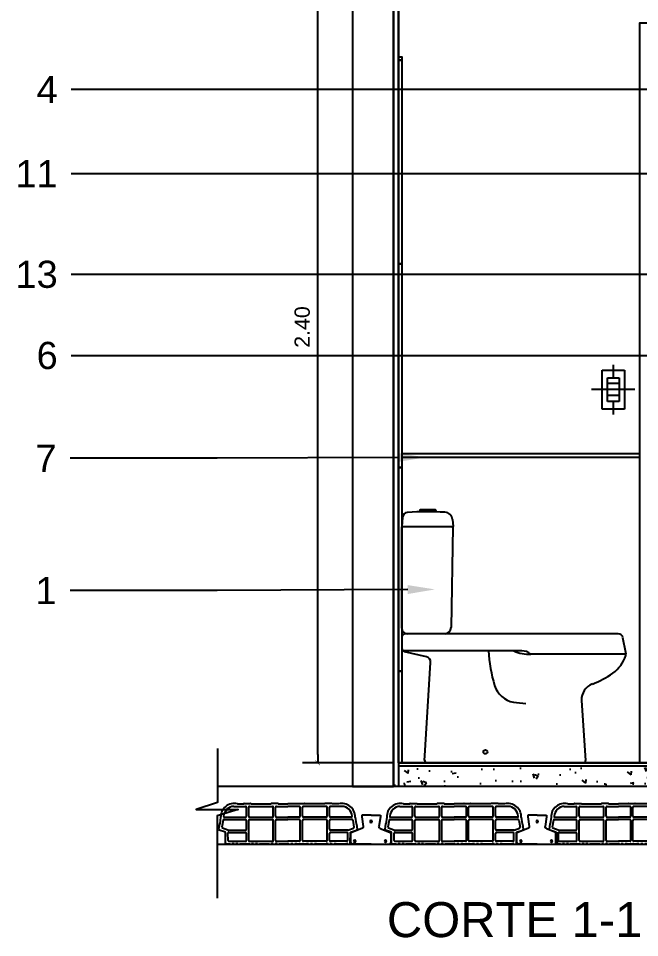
# Model space of a CAD drawing. Header units: metres. Extents: x 198 to 412, y -54 to 17.
# Drawn here: x 259.049 to 260.88, y -26.673 to -23.964 of the extents above; entities that cross this region are included whole.
import ezdxf
from ezdxf import colors
from ezdxf.entities.mleader import LeaderData, LeaderLine
from ezdxf.math import Vec2, Vec3

# ---------------------------------------------------------------- set-up
doc = ezdxf.new("R2010")
doc.units = ezdxf.units.M
doc.header["$LTSCALE"] = 10
doc.linetypes.add('HIDDEN', pattern=[0.375, 0.25, -0.125])
for name, color, linetype in [('02', 2, 'Continuous'), ('1_MUROS', 6, 'Continuous'), ('25-TXT', 2, 'Continuous'), ('A-ABERTURAS', 2, 'Continuous'), ('A-MUROS', 6, 'Continuous'), ('A-PISOS', 1, 'Continuous'), ('A-Revoques', 1, 'Continuous'), ('A-TEXTOS', 2, 'Continuous'), ('Corte t', 2, 'Continuous'), ('ELECTRICIDAD-P-T', 8, 'HIDDEN'), ('HT-253', 253, 'Continuous'), ('Losa rap sapito', 251, 'Continuous'), ('piso', 1, 'Continuous'), ('Sanitarios', 2, 'Continuous'), ('TM-REVEST', 252, 'Continuous'), ('TM-REVOQUE', 2, 'Continuous')]:
    doc.layers.add(name, color=color, linetype=linetype)
doc.styles.add('ARIAL', font='arial.ttf')
doc.styles.get("Standard").update_dxf_attribs({"font": 'arial.ttf'})
doc.dimstyles.new('ST-COTA-25', dxfattribs={"dimscale": 0.25, "dimtxt": 0.18, "dimasz": 0.1, "dimexe": 0.18, "dimexo": 0.0625, "dimgap": 0.09, "dimtad": 1, "dimzin": 4, "dimdsep": 46, "dimtxsty": 'ARIAL', "dimblk1": 'COTA_N', "dimblk2": 'COTA_N', "dimsah": 1, "dimcen": 0.09, "dimclrd": 8, "dimclre": 8, "dimclrt": 1, "dimadec": 0, "dimazin": 0, "dimtfac": 1, "dimtix": 1, "dimtmove": 0, "dimatfit": 3, "dimldrblk": 'COTA_N', "dimfxl": 0.18, "dimtolj": 1, "dimtzin": 0, "dimarcsym": 0})

# ---------------------------------------------------------------- blocks, each defined once
blk = doc.blocks.new('DADAAAA')
at = {"ltscale": 0.016707}
blk.add_line((536.6538, 11749.4111, 0), (536.6538, 11749.4144, 0), dxfattribs=at)
at = {"ltscale": 0.017205}
blk.add_line((536.7018, 11749.411, 0), (536.7018, 11749.4144, 0), dxfattribs=at)
at = {"ltscale": 0.143874}
blk.add_line((536.6031, 11749.3955, 0), (536.6008, 11749.3668, 0), dxfattribs=at)
at = {"ltscale": 0.102877}
blk.add_line((536.7503, 11749.3882, 0), (536.7523, 11749.3678, 0), dxfattribs=at)
for p, q in [((536.6008, 11749.0681, 0), (536.6008, 11749.3668, 0)), ((536.7514, 11749.3668, 0), (536.6008, 11749.3668, 0)), ((536.7514, 11749.3668, 0), (536.7462, 11749.0703, 0)), ((537.2387, 11749.0516, 0), (536.611, 11749.0516, 0)), ((536.7272, 11749.0517, 0), (536.6173, 11749.0517, 0)), ((536.9545, 11749.0016, 0), (536.6034, 11749.0016, 0)), ((537.261, 11748.9916, 0), (536.981, 11748.9916, 0)), ((536.6688, 11748.6919, 0), (536.6856, 11748.9671, 0)), ((537.1301, 11748.8556, 0), (537.1425, 11748.678, 0)), ((537.1365, 11748.6716, 0), (536.675, 11748.6716, 0))]:
    blk.add_line(p, q)
at = {"ltscale": 0.01772}
blk.add_line((536.7479, 11749.3668, 0), (536.7514, 11749.3668, 0), dxfattribs=at)
at = {"ltscale": 0.00015}
blk.add_line((536.7511, 11749.3567, 0), (536.7511, 11749.3567, 0), dxfattribs=at)
at = {"ltscale": 0.165352}
blk.add_line((536.601, 11749.0416, 0), (536.601, 11749.0085, 0), dxfattribs=at)
at = {"ltscale": 0.224859}
blk.add_line((537.2611, 11748.9961, 0), (537.2525, 11749.0402, 0), dxfattribs=at)
at = {"ltscale": 0.331632}
blk.add_line((536.6733, 11748.9837, 0), (536.6087, 11748.9988, 0), dxfattribs=at)
at = {"ltscale": 0.004861}
blk.add_line((537.2619, 11748.9916, 0), (537.261, 11748.9916, 0), dxfattribs=at)
at = {"ltscale": 0.023054}
blk.add_line((537.2619, 11748.9916, 0), (537.2611, 11748.9961, 0), dxfattribs=at)
at = {"ltscale": 0.064816}
blk.add_line((536.668, 11748.679, 0), (536.6688, 11748.6919, 0), dxfattribs=at)
blk.add_circle((536.847, 11748.7037, 0), 0.00591)
for centre, radius, start, end in [((536.6181, 11749.3941, 0), 0.015, 93.9281, 174.525), ((536.6763, 11748.5019, 0), 0.9093, 86.7422, 93.7394), ((536.6558, 11749.4144, 0), 0.002, 91.3801, 180), ((536.6778, 11748.5012, 0), 0.9155, 90, 91.3801), ((536.6778, 11748.5012, 0), 0.9155, 88.6199, 90), ((536.6998, 11749.4144, 0), 0.002, 0, 88.6199), ((536.7266, 11749.3859, 0), 0.0238, 5.5662, 86.7422), ((536.7514, 11749.3677, 0), 0.000878, 269.267, 4.8776), ((536.6173, 11749.0681, 0), 0.0164, 180, 270), ((536.7272, 11749.0707, 0), 0.019, 270, 358.933), ((536.611, 11749.0416, 0), 0.01, 90, 180), ((537.2387, 11749.0376, 0), 0.014, 11, 90), ((536.611, 11749.0085, 0), 0.01, 180, 256.8268), ((536.6696, 11748.9681, 0), 0.016, 356.5, 76.8268), ((537.3051, 11749.0295, 0), 0.45, 183.5596, 196.8342), ((536.9749, 11749.0914, 0), 0.1, 243.9194, 273.4607), ((536.9545, 11748.9616, 0), 0.04, 48.5904, 90), ((537.1653, 11749.0176, 0), 0.1, 305.047, 342.3298), ((537.2434, 11748.9927, 0), 0.018, 342.3298, 11), ((537.0648, 11749.1608, 0), 0.275, 290.7823, 305.047), ((536.9414, 11748.9195, 0), 0.07, 196.8342, 260.8672), ((537.1801, 11748.857, 0), 0.05, 110.7823, 181.6005), ((536.9779, 11749.1465, 0), 0.3, 260.8672, 267.7156), ((536.675, 11748.6786, 0), 0.007, 176.5, 270), ((537.1365, 11748.6776, 0), 0.006, 270, 4)]:
    blk.add_arc(centre, radius, start, end)
blk = doc.blocks.new('VIGUETA NUEVA')
at = {"layer": '02'}
for p, q in [((852.3054, 1549.6661), (852.2767, 1549.6661)), ((852.2767, 1549.6661), (852.2767, 1549.6611)), ((852.2767, 1549.6611), (852.2809, 1549.6312)), ((852.3054, 1549.6661), (852.3342, 1549.6661)), ((852.3342, 1549.6611), (852.3299, 1549.6312)), ((852.3342, 1549.6661), (852.3342, 1549.6611)), ((852.2769, 1549.6243), (852.2429, 1549.6111)), ((852.2429, 1549.5811), (852.2429, 1549.6111)), ((852.3339, 1549.6243), (852.3679, 1549.6111)), ((852.3679, 1549.5811), (852.3679, 1549.6111)), ((852.2429, 1549.5811), (852.2479, 1549.5761)), ((852.3054, 1549.5761), (852.2479, 1549.5761)), ((852.3054, 1549.5761), (852.3629, 1549.5761)), ((852.3679, 1549.5811), (852.3629, 1549.5761))]:
    blk.add_line(p, q, dxfattribs=at)
for centre, start, end in [((852.2739, 1549.6307), 294.8533, 4.4381), ((852.3369, 1549.6307), 175.5619, 245.1467)]:
    blk.add_arc(centre, 0.00704, start, end, dxfattribs=at)
blk = doc.blocks.new('VIGUETA NUEVA1')
at = {"layer": 'piso'}
for centre in [(0, -0.02), (-0.0444, -0.0805), (0.0504, -0.0805)]:
    blk.add_circle(centre, 0.00324, dxfattribs=at)
at = {"layer": '1_MUROS'}
blk.add_blockref('VIGUETA NUEVA', (-852.3054, -1549.6661), dxfattribs=at)
blk = doc.blocks.new('Losa rap zapito')
at = {"layer": 'Losa rap sapito'}
for p, q in [((283.7711, -291.7719), (283.8051, -291.7719)), ((283.7813, -291.7641), (283.8003, -291.7641)), ((283.8012, -291.7632), (283.8205, -291.7632)), ((283.8176, -291.7719), (283.8844, -291.7719)), ((283.8215, -291.7641), (283.8806, -291.7641)), ((283.9008, -291.7632), (283.8815, -291.7632)), ((283.897, -291.7719), (283.9304, -291.7719)), ((283.9018, -291.7641), (283.9304, -291.7641)), ((283.959, -291.7641), (283.9304, -291.7641)), ((283.9638, -291.7719), (283.9304, -291.7719)), ((283.9599, -291.7632), (283.9792, -291.7632)), ((284.0431, -291.7719), (283.9763, -291.7719)), ((284.0393, -291.7641), (283.9802, -291.7641)), ((284.0595, -291.7632), (284.0402, -291.7632)), ((284.0896, -291.7719), (284.0556, -291.7719)), ((284.0795, -291.7641), (284.0605, -291.7641)), ((283.808, -291.8006), (283.808, -291.7747)), ((283.8147, -291.8006), (283.8147, -291.7747)), ((283.8873, -291.8006), (283.8873, -291.7747)), ((283.8941, -291.8006), (283.8941, -291.7747)), ((283.9667, -291.8006), (283.9667, -291.7747)), ((283.9734, -291.8006), (283.9734, -291.7747)), ((284.046, -291.8006), (284.046, -291.7747)), ((284.0527, -291.8006), (284.0527, -291.7747)), ((283.7282, -291.8243), (283.7262, -291.8386)), ((283.732, -291.8042), (283.7293, -291.8235)), ((283.7394, -291.8124), (283.7357, -291.8329)), ((283.7422, -291.8103), (283.8051, -291.8103)), ((283.7437, -291.8035), (283.8051, -291.8035)), ((283.7534, -291.8103), (283.8051, -291.8103)), ((283.808, -291.8391), (283.808, -291.8132)), ((283.8147, -291.8721), (283.8147, -291.8132)), ((283.8176, -291.8035), (283.8844, -291.8035)), ((283.8176, -291.8103), (283.8844, -291.8103)), ((283.8873, -291.8721), (283.8873, -291.8132)), ((283.8941, -291.8721), (283.8941, -291.8132)), ((283.897, -291.8035), (283.9304, -291.8035)), ((283.897, -291.8103), (283.9304, -291.8103)), ((283.9638, -291.8035), (283.9304, -291.8035)), ((283.9638, -291.8103), (283.9304, -291.8103)), ((283.9667, -291.8721), (283.9667, -291.8132)), ((283.9734, -291.8721), (283.9734, -291.8132)), ((284.0431, -291.8035), (283.9763, -291.8035)), ((284.0431, -291.8103), (283.9763, -291.8103)), ((284.046, -291.8721), (284.046, -291.8132)), ((284.0527, -291.8391), (284.0527, -291.8132)), ((284.117, -291.8035), (284.0556, -291.8035)), ((284.1186, -291.8103), (284.0556, -291.8103)), ((284.1073, -291.8103), (284.0556, -291.8103)), ((284.1214, -291.8124), (284.125, -291.8329)), ((284.1287, -291.8042), (284.1314, -291.8235)), ((284.1325, -291.8243), (284.1346, -291.8386)), ((283.7459, -291.8484), (283.728, -291.8417)), ((283.7534, -291.842), (283.7376, -291.836)), ((283.7466, -291.8799), (283.7459, -291.8484)), ((283.7534, -291.842), (283.8051, -291.842)), ((283.7542, -291.8721), (283.7536, -291.851)), ((283.7565, -291.8487), (283.8051, -291.8487)), ((283.808, -291.8721), (283.808, -291.8516)), ((284.0527, -291.8721), (284.0527, -291.8516)), ((284.1073, -291.842), (284.0556, -291.842)), ((284.1043, -291.8487), (284.0556, -291.8487)), ((284.1066, -291.8721), (284.1071, -291.851)), ((284.1073, -291.842), (284.1232, -291.836)), ((284.1141, -291.8799), (284.1149, -291.8484)), ((284.1149, -291.8484), (284.1327, -291.8417)), ((283.7571, -291.8749), (283.8051, -291.8749)), ((283.8176, -291.8749), (283.8844, -291.8749)), ((283.897, -291.8749), (283.9304, -291.8749)), ((283.9638, -291.8749), (283.9304, -291.8749)), ((284.0431, -291.8749), (283.9763, -291.8749)), ((284.1037, -291.8749), (284.0556, -291.8749)), ((283.7541, -291.8836), (283.7504, -291.8836)), ((283.7541, -291.8836), (283.7516, -291.8836)), ((283.7541, -291.8836), (283.7516, -291.8836)), ((283.7541, -291.8836), (283.7541, -291.8827)), ((283.7541, -291.8827), (283.7598, -291.8827)), ((283.7598, -291.8836), (283.7598, -291.8827)), ((283.7598, -291.8836), (283.7656, -291.8836)), ((283.7714, -291.8827), (283.7656, -291.8827)), ((283.7656, -291.8836), (283.7656, -291.8827)), ((283.7714, -291.8836), (283.7714, -291.8827)), ((283.7714, -291.8836), (283.7772, -291.8836)), ((283.7772, -291.8836), (283.7772, -291.8827)), ((283.783, -291.8827), (283.7772, -291.8827)), ((283.783, -291.8836), (283.783, -291.8827)), ((283.783, -291.8836), (283.7887, -291.8836)), ((283.7887, -291.8836), (283.7887, -291.8827)), ((283.7887, -291.8827), (283.7945, -291.8827)), ((283.7945, -291.8836), (283.7945, -291.8827)), ((283.8003, -291.8836), (283.7945, -291.8836)), ((283.8003, -291.8827), (283.8061, -291.8827)), ((283.8003, -291.8836), (283.8003, -291.8827)), ((283.8061, -291.8836), (283.8061, -291.8827)), ((283.8119, -291.8836), (283.8061, -291.8836)), ((283.8119, -291.8827), (283.8176, -291.8827)), ((283.8119, -291.8836), (283.8119, -291.8827)), ((283.8119, -291.8827), (283.8176, -291.8827)), ((283.8176, -291.8836), (283.8176, -291.8827)), ((283.8176, -291.8836), (283.8234, -291.8836)), ((283.8292, -291.8827), (283.8234, -291.8827)), ((283.8234, -291.8836), (283.8234, -291.8827)), ((283.8292, -291.8836), (283.8292, -291.8827)), ((283.8292, -291.8836), (283.835, -291.8836)), ((283.835, -291.8836), (283.835, -291.8827)), ((283.8408, -291.8827), (283.835, -291.8827)), ((283.8408, -291.8836), (283.8408, -291.8827)), ((283.8408, -291.8836), (283.8465, -291.8836)), ((283.8465, -291.8836), (283.8465, -291.8827)), ((283.8465, -291.8827), (283.8523, -291.8827)), ((283.8523, -291.8836), (283.8523, -291.8827)), ((283.8581, -291.8836), (283.8523, -291.8836)), ((283.8581, -291.8827), (283.8639, -291.8827)), ((283.8581, -291.8836), (283.8581, -291.8827)), ((283.8639, -291.8836), (283.8639, -291.8827)), ((283.8697, -291.8836), (283.8639, -291.8836)), ((283.8697, -291.8827), (283.8755, -291.8827)), ((283.8697, -291.8836), (283.8697, -291.8827)), ((283.8697, -291.8827), (283.8755, -291.8827)), ((283.8755, -291.8836), (283.8755, -291.8827)), ((283.8755, -291.8836), (283.8812, -291.8836)), ((283.887, -291.8827), (283.8812, -291.8827)), ((283.8812, -291.8836), (283.8812, -291.8827)), ((283.887, -291.8836), (283.887, -291.8827)), ((283.887, -291.8836), (283.8928, -291.8836)), ((283.8928, -291.8836), (283.8928, -291.8827)), ((283.8986, -291.8827), (283.8928, -291.8827)), ((283.8986, -291.8836), (283.8986, -291.8827)), ((283.8986, -291.8836), (283.9044, -291.8836)), ((283.9044, -291.8836), (283.9044, -291.8827)), ((283.9044, -291.8827), (283.9101, -291.8827)), ((283.9101, -291.8836), (283.9101, -291.8827)), ((283.9159, -291.8836), (283.9101, -291.8836)), ((283.9159, -291.8827), (283.9217, -291.8827)), ((283.9159, -291.8836), (283.9159, -291.8827)), ((283.9217, -291.8836), (283.9217, -291.8827)), ((283.9275, -291.8836), (283.9217, -291.8836)), ((283.9275, -291.8836), (283.9275, -291.8827)), ((283.9275, -291.8827), (283.9304, -291.8827)), ((283.9333, -291.8827), (283.9304, -291.8827)), ((283.9333, -291.8836), (283.9333, -291.8827)), ((283.9333, -291.8836), (283.939, -291.8836)), ((283.9448, -291.8827), (283.939, -291.8827)), ((283.939, -291.8836), (283.939, -291.8827)), ((283.9448, -291.8836), (283.9448, -291.8827)), ((283.9448, -291.8836), (283.9506, -291.8836)), ((283.9506, -291.8836), (283.9506, -291.8827)), ((283.9564, -291.8827), (283.9506, -291.8827)), ((283.9564, -291.8836), (283.9564, -291.8827)), ((283.9622, -291.8836), (283.9564, -291.8836)), ((283.9622, -291.8836), (283.9622, -291.8827)), ((283.9622, -291.8827), (283.9679, -291.8827)), ((283.9679, -291.8836), (283.9679, -291.8827)), ((283.9737, -291.8836), (283.9679, -291.8836)), ((283.9737, -291.8827), (283.9795, -291.8827)), ((283.9737, -291.8836), (283.9737, -291.8827)), ((283.9795, -291.8836), (283.9795, -291.8827)), ((283.9853, -291.8836), (283.9795, -291.8836)), ((283.9911, -291.8827), (283.9853, -291.8827)), ((283.9853, -291.8836), (283.9853, -291.8827)), ((283.9911, -291.8827), (283.9853, -291.8827)), ((283.9911, -291.8836), (283.9911, -291.8827)), ((283.9911, -291.8836), (283.9968, -291.8836)), ((284.0026, -291.8827), (283.9968, -291.8827)), ((283.9968, -291.8836), (283.9968, -291.8827)), ((284.0026, -291.8836), (284.0026, -291.8827)), ((284.0026, -291.8836), (284.0084, -291.8836)), ((284.0084, -291.8836), (284.0084, -291.8827)), ((284.0142, -291.8827), (284.0084, -291.8827)), ((284.0142, -291.8836), (284.0142, -291.8827)), ((284.02, -291.8836), (284.0142, -291.8836)), ((284.02, -291.8836), (284.02, -291.8827)), ((284.02, -291.8827), (284.0258, -291.8827)), ((284.0258, -291.8836), (284.0258, -291.8827)), ((284.0315, -291.8836), (284.0258, -291.8836)), ((284.0315, -291.8827), (284.0373, -291.8827)), ((284.0315, -291.8836), (284.0315, -291.8827)), ((284.0373, -291.8836), (284.0373, -291.8827)), ((284.0431, -291.8836), (284.0373, -291.8836)), ((284.0489, -291.8827), (284.0431, -291.8827)), ((284.0431, -291.8836), (284.0431, -291.8827)), ((284.0489, -291.8827), (284.0431, -291.8827)), ((284.0489, -291.8836), (284.0489, -291.8827)), ((284.0489, -291.8836), (284.0547, -291.8836)), ((284.0604, -291.8827), (284.0547, -291.8827)), ((284.0547, -291.8836), (284.0547, -291.8827)), ((284.0604, -291.8836), (284.0604, -291.8827)), ((284.0604, -291.8836), (284.0662, -291.8836)), ((284.0662, -291.8836), (284.0662, -291.8827)), ((284.072, -291.8827), (284.0662, -291.8827)), ((284.072, -291.8836), (284.072, -291.8827)), ((284.0778, -291.8836), (284.072, -291.8836)), ((284.0778, -291.8836), (284.0778, -291.8827)), ((284.0778, -291.8827), (284.0836, -291.8827)), ((284.0836, -291.8836), (284.0836, -291.8827)), ((284.0893, -291.8836), (284.0836, -291.8836)), ((284.0893, -291.8827), (284.0951, -291.8827)), ((284.0893, -291.8836), (284.0893, -291.8827)), ((284.0951, -291.8836), (284.0951, -291.8827)), ((284.1009, -291.8836), (284.0951, -291.8836)), ((284.1009, -291.8836), (284.1009, -291.8827)), ((284.1067, -291.8827), (284.1009, -291.8827)), ((284.1067, -291.8836), (284.1067, -291.8827)), ((284.1067, -291.8836), (284.1092, -291.8836)), ((284.1067, -291.8836), (284.1092, -291.8836)), ((284.1067, -291.8836), (284.1103, -291.8836))]:
    blk.add_line(p, q, dxfattribs=at)
for centre, radius, start, end in [((283.7724, -291.8035), 0.0404, 77.2971, 181.0135), ((283.7724, -291.8035), 0.0317, 92.259, 174.7894), ((283.8012, -291.7641), 0.000963, 90, 180), ((283.8051, -291.7747), 0.00289, 0, 90), ((283.8176, -291.7747), 0.00289, 90, 180), ((283.8205, -291.7641), 0.000963, 0, 90), ((283.8815, -291.7641), 0.000963, 90, 180), ((283.8844, -291.7747), 0.00289, 0, 90), ((283.897, -291.7747), 0.00289, 90, 180), ((283.9008, -291.7641), 0.000963, 0, 90), ((283.9599, -291.7641), 0.000963, 90, 180), ((283.9638, -291.7747), 0.00289, 0, 90), ((283.9763, -291.7747), 0.00289, 90, 180), ((283.9792, -291.7641), 0.000963, 0, 90), ((284.0402, -291.7641), 0.000963, 90, 180), ((284.0431, -291.7747), 0.00289, 0, 90), ((284.0556, -291.7747), 0.00289, 90, 180), ((284.0595, -291.7641), 0.000963, 0, 90), ((284.0883, -291.8035), 0.0404, 358.9865, 102.7029), ((284.0883, -291.8035), 0.0317, 5.2106, 87.741), ((283.7292, -291.8244), 0.000963, 81.8699, 171.8699), ((283.7422, -291.8132), 0.00289, 90, 165.2593), ((283.7437, -291.8006), 0.00289, 180.2316, 270), ((283.8051, -291.8006), 0.00289, 270, 0), ((283.8051, -291.8132), 0.00289, 0, 90), ((283.8176, -291.8006), 0.00289, 180, 270), ((283.8176, -291.8132), 0.00289, 90, 180), ((283.8844, -291.8006), 0.00289, 270, 0), ((283.8844, -291.8132), 0.00289, 0, 90), ((283.897, -291.8006), 0.00289, 180, 270), ((283.897, -291.8132), 0.00289, 90, 180), ((283.9638, -291.8006), 0.00289, 270, 0), ((283.9638, -291.8132), 0.00289, 0, 90), ((283.9763, -291.8006), 0.00289, 180, 270), ((283.9763, -291.8132), 0.00289, 90, 180), ((284.0431, -291.8006), 0.00289, 270, 0), ((284.0431, -291.8132), 0.00289, 0, 90), ((284.0556, -291.8006), 0.00289, 180, 270), ((284.0556, -291.8132), 0.00289, 90, 180), ((284.117, -291.8006), 0.00289, 270, 359.7684), ((284.1186, -291.8132), 0.00289, 14.7407, 90), ((284.1316, -291.8244), 0.000963, 8.1301, 98.1301), ((283.729, -291.839), 0.00289, 171.8699, 249.444), ((283.7386, -291.8333), 0.00289, 171.8699, 249.444), ((283.7565, -291.8516), 0.00289, 90, 168.5947), ((283.8051, -291.8391), 0.00289, 270, 0), ((283.8051, -291.8516), 0.00289, 0, 90), ((284.0556, -291.8391), 0.00289, 180, 270), ((284.0556, -291.8516), 0.00289, 90, 180), ((284.1043, -291.8516), 0.00289, 11.4053, 90), ((284.1222, -291.8333), 0.00289, 290.556, 8.1301), ((284.1317, -291.839), 0.00289, 290.556, 8.1301), ((283.7505, -291.8797), 0.0039, 182.4799, 268.1248), ((283.7571, -291.8721), 0.00289, 180, 271.41), ((283.8051, -291.8721), 0.00289, 270, 0), ((283.8176, -291.8721), 0.00289, 180, 270), ((283.8844, -291.8721), 0.00289, 270, 0), ((283.897, -291.8721), 0.00289, 180, 270), ((283.9638, -291.8721), 0.00289, 270, 0), ((283.9763, -291.8721), 0.00289, 180, 270), ((284.0431, -291.8721), 0.00289, 270, 0), ((284.0556, -291.8721), 0.00289, 180, 270), ((284.1037, -291.8721), 0.00289, 268.59, 0), ((284.1102, -291.8797), 0.0039, 271.8752, 357.5201)]:
    blk.add_arc(centre, radius, start, end, dxfattribs=at)
blk = doc.blocks.new('ELEC-PUNTO')
at = {"layer": 'ELECTRICIDAD-P-T', "ltscale": 0.05}
for p, q in [((0, 0.1014), (0, 0.0543)), ((-0.0179, 0.0543), (-0.0179, 0.0207)), ((-0.0007, 0.0543), (-0.0007, 0.0207)), ((0.0171, 0.0543), (0.0171, 0.0207)), ((-0.073, 0.0375), (-0.035, 0.0375)), ((0.035, 0.0375), (0.073, 0.0375)), ((0, 0.0207), (0, -0.0264))]:
    blk.add_line(p, q, dxfattribs=at)
for points in [[(-0.0575, 0.07), (0.0575, 0.07), (0.0575, 0.005), (-0.0575, 0.005)], [(-0.035, 0.0543), (0.035, 0.0543), (0.035, 0.0207), (-0.035, 0.0207)]]:
    blk.add_lwpolyline(points, close=True, dxfattribs=at)
blk = doc.blocks.new('COTA_N')
for p, q in [((-1, 0), (0, 0)), ((0, 0.5), (0, -0.5))]:
    blk.add_line(p, q)
at = {"color": 3, "const_width": 0.065}
blk.add_lwpolyline([(0.14, 0.14), (0.28, 0.28), (0, 0), (-0.14, -0.14), (-0.28, -0.28)], dxfattribs=at)
blk = doc.blocks.new('*D507')
at = {"layer": 'Defpoints', "color": 0, "transparency": 16777216}
for p in [(259.9315, -23.7577), (260.1695, -23.7577), (260.1695, -26.1577)]:
    blk.add_point(p, dxfattribs=at)
at = {"layer": 'TM-REVEST', "color": 8, "lineweight": -2, "transparency": 16777216}
for p, q in [((260.1538, -23.7577), (259.8865, -23.7577)), ((259.9315, -26.1327), (259.9315, -23.7827)), ((260.1538, -26.1577), (259.8865, -26.1577))]:
    blk.add_line(p, q, dxfattribs=at)
at = {"layer": 'TM-REVEST', "color": 8, "lineweight": -2, "transparency": 16777216, "xscale": 0.025, "yscale": 0.025, "zscale": 0.025}
for p, rotation in [((259.9315, -23.7577), 90), ((259.9315, -26.1577), 270)]:
    blk.add_blockref('COTA_N', p, dxfattribs=dict(at, rotation=rotation))
at = {"layer": 'TM-REVEST', "color": 1, "transparency": 16777216, "insert": (259.886, -24.8737), "char_height": 0.045, "attachment_point": 5, "rotation": 90, "style": 'ARIAL'}
blk.add_mtext('\\A1;2.40', dxfattribs=at)

msp = doc.modelspace()

# ---------------------------------------------------------------- hatches: boundary and pattern name
at = {"layer": 'HT-253'}
h = msp.add_hatch(dxfattribs=at)
h.set_pattern_fill('AR-CONC', color=256, scale=0.0007, angle=90)
h.set_pattern_definition([(140, (-295.03756, -11797.42459), (0.0111573599, 0.1275292683), [0.013335, -0.146685]), (85, (-295.03756, -11797.42459), (-0.1337397917, -0.024670395), [0.010668, -0.1173484089]), (190.4514447, (-295.03663, -11797.41396), (-0.1225824263, 0.102858873), [0.0113330062, -0.1246631712]), (136.1842, (-295.07312, -11797.42459), (0.0294296296, 0.1897553286), [0.0200025, -0.2200275]), (186.6355576, (-295.07066, -11797.40878), (-0.1731982872, 0.1661828938), [0.0169995162, -0.1869949257]), (81.1841512, (-295.07312, -11797.4246), (-0.1731982872, 0.166182894), [0.016001977, -0.1760218123]), (111, (-295.06423, -11797.40681), (0.0715856387, 0.1061300739), [0.013335, -0.146685]), (56, (-295.06423, -11797.40681), (-0.1289315763, 0.0432614198), [0.010668, -0.117348]), (161.451445, (-295.05826, -11797.39797), (-0.0573459382, 0.1493914935), [0.0113330062, -0.1246629563]), (127.5, (-295.037556, -11797.42459), (-0.05918852721, 0.00216202228), [0, -0.1159256, 0, -0.119126, 0, -0.1177925]), (97.5, (-295.037556, -11797.42459), (-0.07012640237, 0.04677376376), [0, -0.0679196, 0, -0.1132586, 0, -0.0448945]), (57.5, (-295.037556, -11797.46424), (0.0040101208, 0.09491341662), [0, -0.04445, 0, -0.138684, 0, -0.184023]), (47.5, (-295.037556, -11797.48202), (-0.0177985437, 0.10369042697), [0, -0.057785, 0, -0.0921004, 0, -0.130683])])
h.paths.add_polyline_path([(260.1548, -26.1677), (261.8043, -26.1677), (261.8043, -26.1877), (261.8043, -26.1977), (262.6193, -26.1977), (262.6193, -26.2277), (261.2979, -26.2277), (261.0979, -26.2277), (260.1548, -26.2277)])

# ---------------------------------------------------------------- linework, layer by layer
at = {"color": 2}
msp.add_line((260.1695, -26.1577), (261.7102, -26.1577), dxfattribs=at)
at = {"color": 5}
for p, q in [((261.3278, -26.2277), (259.6359, -26.2277)), ((259.6354, -26.3977), (261.3278, -26.3977))]:
    msp.add_line(p, q, dxfattribs=at)
at = {"layer": '02', "color": 3, "elevation": 0}
msp.add_lwpolyline([(259.6359, -26.1156), (259.6359, -26.2749), (259.5735, -26.2957), (259.6967, -26.2957), (259.6354, -26.3142), (259.6354, -26.5566)], dxfattribs=at)
at = {"layer": 'A-ABERTURAS', "color": 1}
msp.add_lwpolyline([(261.7101, -26.1581), (261.7101, -23.9781), (260.8801, -23.9781), (260.8801, -26.1577)], dxfattribs=at)
at = {"layer": 'A-MUROS'}
for p, q in [((260.0342, -22.8277), (260.0342, -26.2277)), ((260.1545, -22.8277), (260.1545, -26.2277))]:
    msp.add_line(p, q, dxfattribs=at)
msp.add_lwpolyline([(260.1548, -26.2277), (260.1548, -22.8277), (260.0345, -22.8277), (260.0345, -26.2277), (260.1548, -26.2277)], close=True, dxfattribs=at)
at = {"layer": 'A-PISOS'}
for points in [[(262.6193, -26.1877), (261.7102, -26.1877), (261.7102, -26.1577), (260.1695, -26.1577)], [(262.6193, -26.1977), (261.7102, -26.1977), (261.7102, -26.1677), (260.1695, -26.1677)]]:
    msp.add_lwpolyline(points, dxfattribs=at)
at = {"layer": 'A-Revoques'}
msp.add_line((260.1695, -22.8277), (260.1695, -26.2277), dxfattribs=at)
at = {"layer": 'TM-REVEST'}
for p, q in [((260.8801, -25.2477), (260.1795, -25.2477)), ((260.8801, -25.2577), (260.1795, -25.2577))]:
    msp.add_line(p, q, dxfattribs=at)
for points in [[(260.1795, -24.0877), (260.1695, -24.0877), (260.1695, -24.0777), (260.1795, -24.0777)], [(260.1795, -24.6877), (260.1695, -24.6877), (260.1695, -24.0877), (260.1795, -24.0877)], [(260.1795, -25.2877), (260.1695, -25.2877), (260.1695, -24.6877), (260.1795, -24.6877)], [(260.1795, -25.8877), (260.1695, -25.8877), (260.1695, -25.2877), (260.1795, -25.2877)], [(260.1795, -26.1577), (260.1695, -26.1577), (260.1695, -25.8877), (260.1795, -25.8877)]]:
    msp.add_lwpolyline(points, close=True, dxfattribs=at)
msp.add_lwpolyline([(260.2395, -25.7776), (260.2395, -25.7777)], dxfattribs=at)
at = {"layer": 'TM-REVOQUE'}
msp.add_line((260.1695, -26.1577), (260.1695, -22.8277), dxfattribs=at)
msp.add_lwpolyline([(260.1695, -22.8277), (260.1695, -26.1877)], dxfattribs=at)

# ---------------------------------------------------------------- block references
at = {"layer": '25-TXT', "rotation": 270}
msp.add_blockref('ELEC-PUNTO', (260.7651, -25.0581), dxfattribs=at)
at = {"layer": 'A-MUROS'}
for p in [(-24.0866, 265.4859), (-23.5972, 265.4859), (-23.1129, 265.4859)]:
    msp.add_blockref('Losa rap zapito', p, dxfattribs=at)
at = {"layer": 'Corte t', "xscale": -0.9559179682510148, "yscale": 0.9559179682510148, "zscale": 0.9559179682510148}
for p in [(260.0886, -26.3116), (260.5781, -26.3116)]:
    msp.add_blockref('VIGUETA NUEVA1', p, dxfattribs=at)
at = {"layer": 'Sanitarios'}
msp.add_blockref('DADAAAA', (-276.4215, -11774.8292, 0), dxfattribs=at)

# ---------------------------------------------------------------- texts
at = {"layer": 'A-TEXTOS', "insert": (260.1353, -26.5681, 0), "char_height": 0.10318, "width": 0.777043, "attachment_point": 1}
msp.add_mtext('CORTE 1-1', dxfattribs=at)

# ---------------------------------------------------------------- dimensions: what is measured, and where the dimension line sits
at = {"layer": 'TM-REVEST'}
dim = msp.add_linear_dim(base=(259.9315, -23.7577), p1=(260.1695, -26.1577), p2=(260.1695, -23.7577), angle=90, dimstyle='ST-COTA-25', dxfattribs=at)
dim.commit()
dim.dimension.update_dxf_attribs({"geometry": '*D507', "text_midpoint": (259.9315, -24.8737), "dimtype": 160})

# ---------------------------------------------------------------- leaders
at = {"layer": 'A-TEXTOS'}
ml = msp.add_multileader_mtext('Standard', dxfattribs=at)
ml.set_content('4', color=256, style='ARIAL')
ml.set_leader_properties(color=1)
ml.build(insert=Vec2(0, 0))
ml.multileader.update_dxf_attribs({"has_text_frame": 1, "arrow_head_size": 0.08, "scale": 0.02})
ctx = ml.context
ctx.base_point, ctx.scale, ctx.char_height, ctx.arrow_head_size, ctx.landing_gap_size, ctx.plane_origin = Vec3(259.0698, -24.174, 0), 0.02, 0.08, 0.08, 0.04, Vec3(261.9421, -24.174, 0)
ctx.text_align_type = 2
notes = []
notes.append((ctx, [(0, (1, 1, 0), (259.3652, -24.174, 0), (-1, 0), 0.16, [(0, [(262.219, -24.174, 0)], 0, [])])]))
ctx.mtext.insert, ctx.mtext.width, ctx.mtext.alignment, ctx.mtext.flow_direction = Vec3(259.1652, -24.134, 0), 0.048722, 3, 5
ml = msp.add_multileader_mtext('Standard', dxfattribs=at)
ml.set_content('11', color=256, style='ARIAL')
ml.set_leader_properties(color=1)
ml.build(insert=Vec2(0, 0))
ml.multileader.update_dxf_attribs({"has_text_frame": 1, "arrow_head_size": 0.08, "scale": 0.02})
ctx = ml.context
ctx.base_point, ctx.scale, ctx.char_height, ctx.arrow_head_size, ctx.landing_gap_size, ctx.plane_origin = Vec3(259.0335, -24.4219, 0), 0.02, 0.08, 0.08, 0.04, Vec3(261.9421, -24.4219, 0)
ctx.text_align_type = 2
notes.append((ctx, [(0, (1, 1, 0), (259.3652, -24.4219, 0), (-1, 0), 0.16, [(0, [(262.1195, -24.4219, 0)], 0, [])])]))
ctx.mtext.insert, ctx.mtext.width, ctx.mtext.alignment, ctx.mtext.flow_direction = Vec3(259.1652, -24.3819, 0), 0.048722, 3, 5
ml = msp.add_multileader_mtext('Standard', dxfattribs=at)
ml.set_content('13', color=256, style='ARIAL')
ml.set_leader_properties(color=1)
ml.build(insert=Vec2(0, 0))
ml.multileader.update_dxf_attribs({"has_text_frame": 1, "arrow_head_size": 0.08, "scale": 0.02})
ctx = ml.context
ctx.base_point, ctx.scale, ctx.char_height, ctx.arrow_head_size, ctx.landing_gap_size, ctx.plane_origin = Vec3(259.0181, -24.719, 0), 0.02, 0.08, 0.08, 0.04, Vec3(261.9421, -24.719, 0)
ctx.text_align_type = 2
notes.append((ctx, [(0, (1, 1, 0), (259.3652, -24.719, 0), (-1, 0), 0.16, [(0, [(261.2975, -24.719, 0)], 0, [])])]))
ctx.mtext.insert, ctx.mtext.width, ctx.mtext.alignment, ctx.mtext.flow_direction = Vec3(259.1652, -24.6783, 0), 0.048722, 3, 5
ml = msp.add_multileader_mtext('Standard', dxfattribs=at)
ml.set_content('6', color=256, style='ARIAL')
ml.set_leader_properties(color=1)
ml.build(insert=Vec2(0, 0))
ml.multileader.update_dxf_attribs({"has_text_frame": 1, "arrow_head_size": 0.08, "scale": 0.02})
ctx = ml.context
ctx.base_point, ctx.scale, ctx.char_height, ctx.arrow_head_size, ctx.landing_gap_size, ctx.plane_origin = Vec3(259.0723, -24.9581, 0), 0.02, 0.08, 0.08, 0.04, Vec3(261.9421, -24.9581, 0)
ctx.text_align_type = 2
notes.append((ctx, [(0, (1, 1, 0), (259.3652, -24.9581, 0), (-1, 0), 0.16, [(0, [(261.7352, -24.9581, 0)], 0, [])])]))
ctx.mtext.insert, ctx.mtext.alignment, ctx.mtext.flow_direction = Vec3(259.1652, -24.9174, 0), 3, 5
ml = msp.add_multileader_mtext('Standard', dxfattribs=at)
ml.set_content('7', color=256, style='ARIAL')
ml.set_leader_properties(color=1)
ml.build(insert=Vec2(0, 0))
ml.multileader.update_dxf_attribs({"has_text_frame": 1, "arrow_head_size": 0.08, "scale": 0.02})
ctx = ml.context
ctx.base_point, ctx.scale, ctx.char_height, ctx.arrow_head_size, ctx.landing_gap_size, ctx.plane_origin = Vec3(259.0702, -25.2605), 0.02, 0.08, 0.08, 0.04, Vec3(262.2126, -25.2605)
ctx.text_align_type = 2
notes.append((ctx, [(0, (1, 1, 0), (259.6356, -25.2605), (-1, 0), 0.4336, [(0, [(260.2485, -25.2577)], 0, [])])]))
ctx.mtext.insert, ctx.mtext.alignment, ctx.mtext.flow_direction = Vec3(259.162, -25.2205), 3, 5
ml = msp.add_multileader_mtext('Standard', dxfattribs=at)
ml.set_content('1', color=256, style='ARIAL')
ml.set_leader_properties(color=1)
ml.build(insert=Vec2(0, 0))
ml.multileader.update_dxf_attribs({"has_text_frame": 1, "arrow_head_size": 0.08, "scale": 0.02})
ctx = ml.context
ctx.base_point, ctx.scale, ctx.char_height, ctx.arrow_head_size, ctx.landing_gap_size, ctx.plane_origin = Vec3(259.0925, -25.6502), 0.02, 0.08, 0.08, 0.04, Vec3(262.2126, -25.6502)
ctx.text_align_type = 2
notes.append((ctx, [(0, (1, 1, 0), (259.6356, -25.6502), (-1, 0), 0.4336, [(0, [(260.277, -25.6468)], 0, [])])]))
ctx.mtext.insert, ctx.mtext.alignment, ctx.mtext.flow_direction = Vec3(259.162, -25.6102), 3, 5
for ctx, leaders in notes:
    for number, flags, end, landing, length, lines in leaders:
        leader = LeaderData()
        leader.index, (leader.has_last_leader_line, leader.has_dogleg_vector, leader.attachment_direction) = number, flags
        leader.last_leader_point, leader.dogleg_vector, leader.dogleg_length = Vec3(end), Vec3(landing), length
        for number, points, colour, breaks in lines:
            line = LeaderLine()
            line.index, line.vertices, line.color, line.breaks = number, Vec3.list(points), colors.encode_raw_color(colour), breaks
            leader.lines.append(line)
        ctx.leaders.append(leader)

doc.saveas('drawing.dxf')
